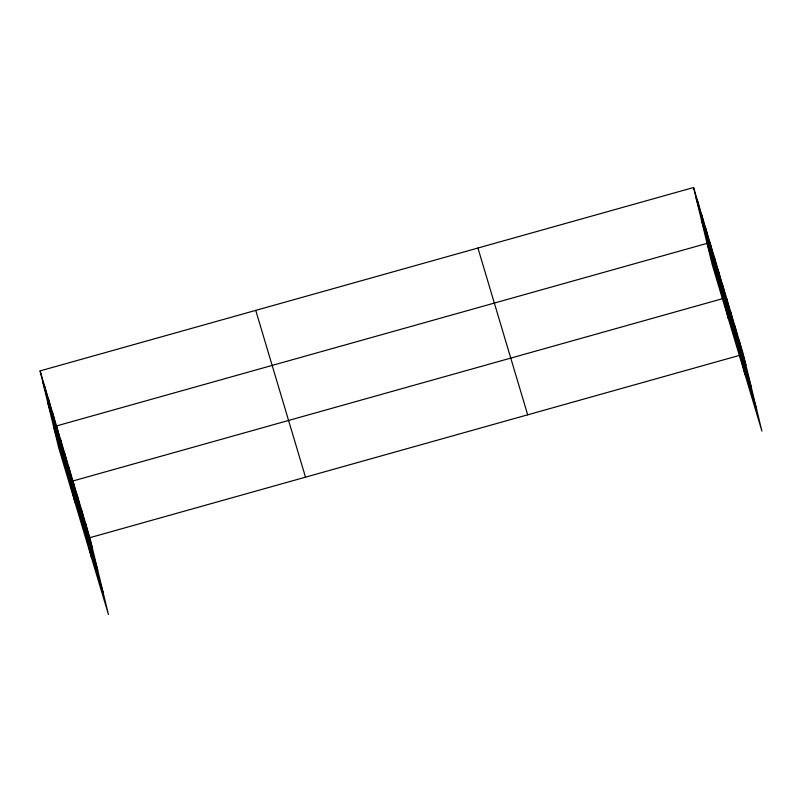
<?xml version="1.0" encoding="UTF-8"?>
<svg xmlns="http://www.w3.org/2000/svg" width="802" height="802" viewBox="0 0 802 802"><rect width="100%" height="100%" fill="white"/><g stroke="black" fill="none" stroke-linecap="round" stroke-linejoin="round"><path stroke-width="1.2" d="M40.1 370.895L89.854 537.681L108.44 614.482L58.686 447.696L40.1 370.895L693.56 187.518L743.314 354.304L761.9 431.105L712.146 264.319L693.56 187.518M722.803 298.605L72.942 480.969L91.518 557.781M89.854 537.681L739.725 355.316M696.136 198.154L745.89 364.95M701.419 219.989L751.173 386.785M706.863 242.485L756.617 409.281M477.922 248.029L527.676 414.814M255.738 310.374L305.502 477.17M42.676 381.531L92.43 548.327M47.96 403.366L97.714 570.162M53.403 425.862L103.157 592.658M739.093 340.128L741.66 350.775M734.863 325.953L737.439 336.589M730.632 311.767L733.208 322.414M726.401 297.592L744.978 374.404M722.291 283.838L724.868 294.474M718.191 270.073L720.767 280.72M714.091 256.309L716.657 266.956M728.567 319.356L709.981 242.555L56.521 425.932L75.097 502.734M705.88 228.791L708.447 239.437M701.77 215.036L704.346 225.683M697.67 201.272L700.236 211.918M85.624 523.505L88.2 534.152M81.403 509.33L83.969 519.967M77.172 495.145L79.749 505.791M68.832 467.215L71.408 477.852M64.731 453.451L67.308 464.097M60.621 439.686L63.198 450.333M52.411 412.168L54.987 422.814M48.31 398.414L50.887 409.06M44.2 384.649L46.777 395.296"/></g></svg>
